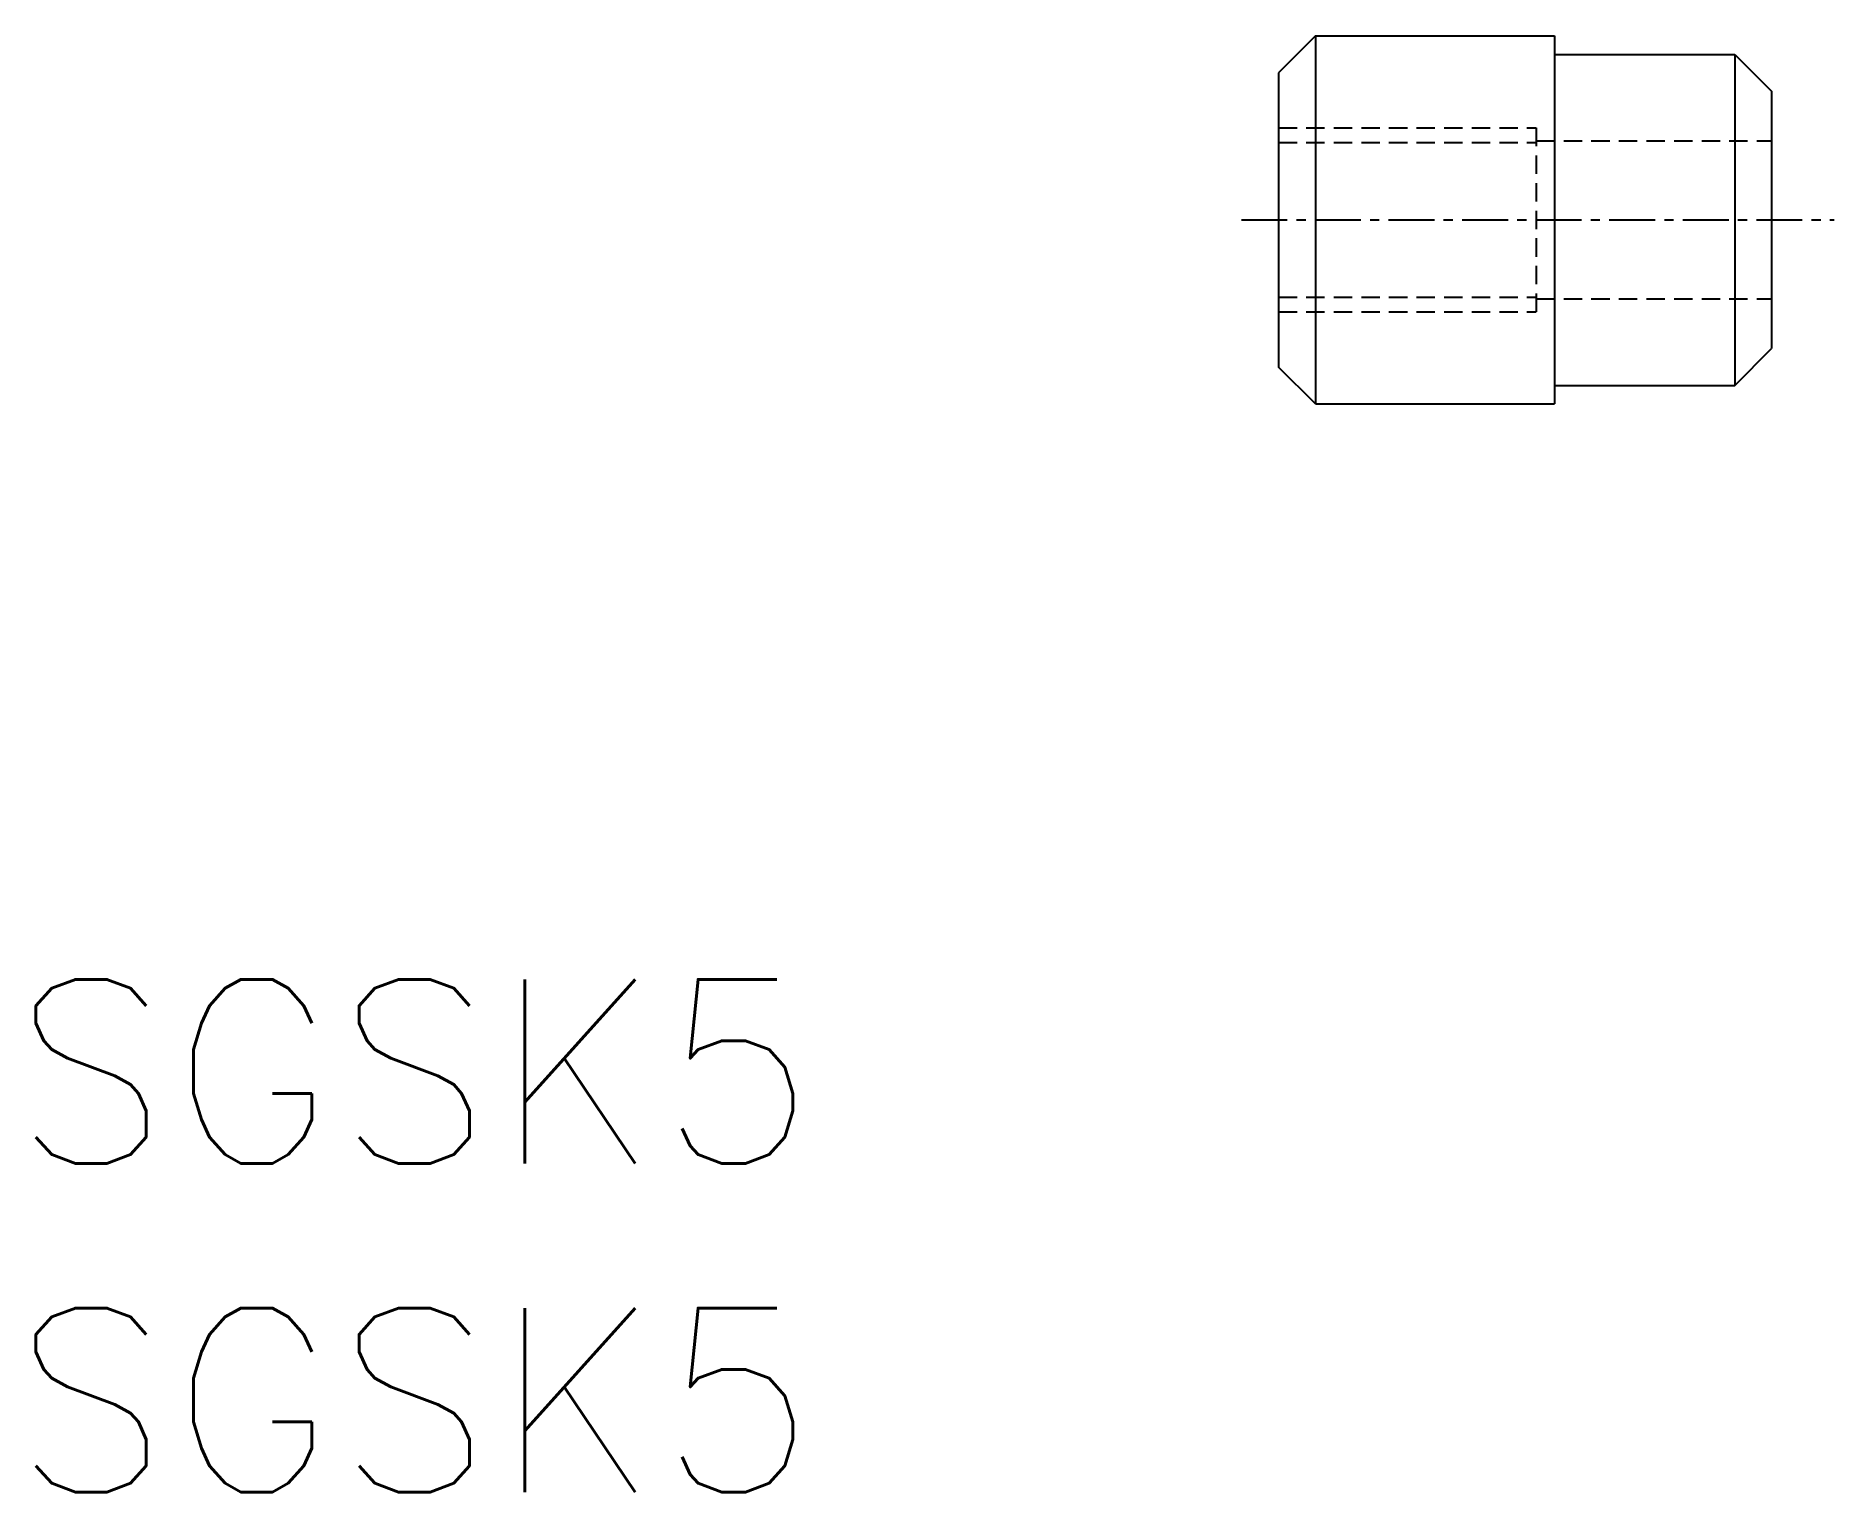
# Model space of a CAD drawing. Extents: x 231.7 to 280.6, y 327.3 to 366.9.
import ezdxf

# ---------------------------------------------------------------- set-up
doc = ezdxf.new("R2010")
doc.units = 0
doc.linetypes.add('CENTER', pattern=[2, 1.25, -0.25, 0.25, -0.25])
doc.linetypes.add('DASHED', pattern=[0.75, 0.5, -0.25])
doc.layers.get('0').update_dxf_attribs({"linetype": 'CONTINUOUS'})
doc.layers.add('CENTER', color=1, linetype='CENTER')
doc.styles.get("Standard").update_dxf_attribs({"font": 'txt.shx', "bigfont": '@extfont2.shx'})

msp = doc.modelspace()

# ---------------------------------------------------------------- linework, layer by layer
at = {"color": 7, "linetype": 'CONTINUOUS'}
for p, q in [((266.501, 366.928), (265.501, 365.928)), ((266.501, 366.928), (273.001, 366.928)), ((266.501, 366.928), (266.501, 356.928)), ((273.001, 366.928), (273.001, 356.928)), ((273.001, 366.428), (277.901, 366.428)), ((277.901, 366.428), (277.901, 357.428)), ((277.901, 366.428), (278.901, 365.428)), ((265.501, 365.928), (265.501, 357.928)), ((278.901, 365.428), (278.901, 358.428)), ((278.901, 365.428), (278.901, 358.428)), ((265.501, 364.028), (265.501, 359.828)), ((277.901, 357.428), (278.901, 358.428)), ((266.501, 356.928), (265.501, 357.928)), ((273.001, 357.428), (277.901, 357.428)), ((266.501, 356.928), (273.001, 356.928))]:
    msp.add_line(p, q, dxfattribs=at)
at = {"color": 3, "linetype": 'DASHED'}
for p, q in [((265.501, 364.428), (272.501, 364.428)), ((272.501, 364.428), (272.501, 359.428)), ((265.501, 364.028), (272.501, 364.028)), ((272.501, 364.078), (278.901, 364.078)), ((265.501, 359.828), (272.501, 359.828)), ((272.501, 359.778), (278.901, 359.778)), ((265.501, 359.428), (272.501, 359.428))]:
    msp.add_line(p, q, dxfattribs=at)
at = {"layer": 'CENTER', "color": 1, "linetype": 'CENTER'}
msp.add_line((264.487, 361.928), (280.599, 361.928), dxfattribs=at)

# ---------------------------------------------------------------- texts
at = {"color": 7, "linetype": 'CONTINUOUS'}
for p in [(231.076, 336.279), (231.076, 327.346)]:
    msp.add_text('SGSK5', height=5, dxfattribs=at).set_placement(p)

doc.saveas('drawing.dxf')
